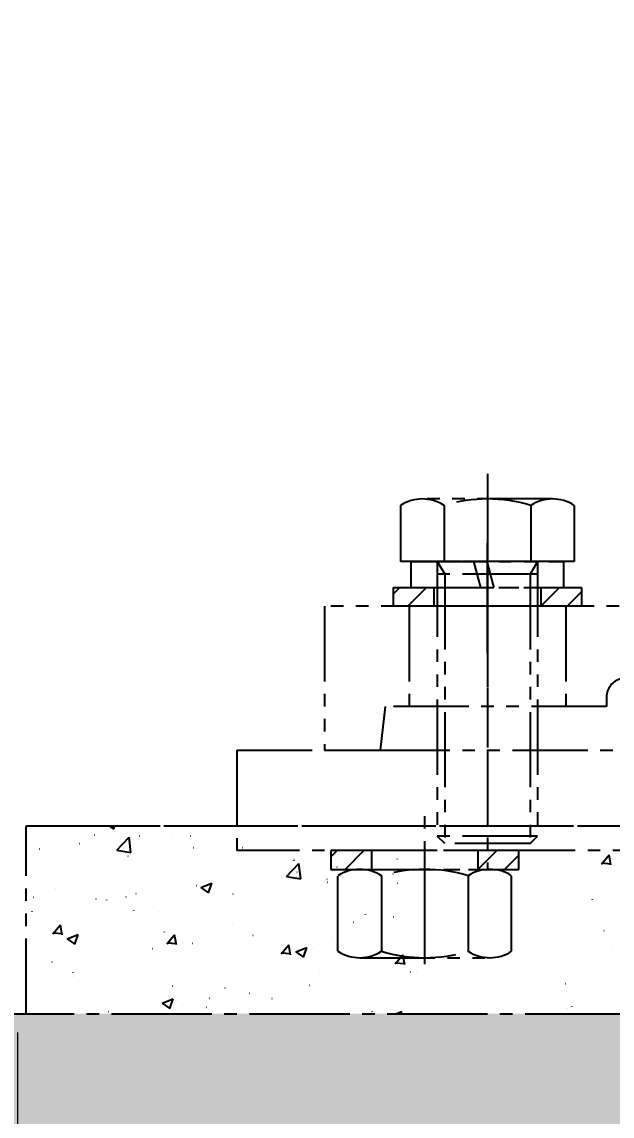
# Model space of a CAD drawing. Header units: millimetres. Extents: x -50460 to 50460, y -35640 to 35640.
# Drawn here: x 40171.7 to 40266, y 20448.1 to 20622.7 of the extents above; entities that cross this region are included whole.
import ezdxf

# ---------------------------------------------------------------- set-up
doc = ezdxf.new("R2010")
doc.units = ezdxf.units.MM
doc.linetypes.add('双点画线', pattern=[22, 12, -2, 2, -2, 2, -2])
doc.layers.get('0').update_dxf_attribs({"lineweight": 35})
for name, color, linetype, lineweight in [('7', 30, '双点画线', 18), ('EB0', 7, 'Continuous', 15), ('剖面线层', 6, 'Continuous', 18), ('尺寸线层', 4, 'Continuous', 18)]:
    doc.layers.add(name, color=color, linetype=linetype, lineweight=lineweight)
doc.dimstyles.new('AM_DEMATIC$0', dxfattribs={"dimscale": 120, "dimtxt": 3, "dimasz": 1.5, "dimexe": 1, "dimexo": 0, "dimgap": 1, "dimtad": 1, "dimdsep": 46, "dimtxsty": 'Standard', "dimblk": '_CAXARROW', "dimcen": 0, "dimdle": 3, "dimclrd": 256, "dimclre": 256, "dimclrt": 2, "dimadec": 0, "dimazin": 2, "dimtfac": 0.7071067811865475, "dimtdec": 3, "dimtmove": 0, "dimatfit": 3, "dimfxl": 0, "dimfrac": 2, "dimtolj": 1, "dimlwd": 18, "dimarcsym": 0})

# ---------------------------------------------------------------- blocks, each defined once
blk = doc.blocks.new('*X580')
at = {"layer": '剖面线层', "linetype": 'Continuous', "lineweight": 18}
h = blk.add_hatch(dxfattribs=at)
h.set_pattern_fill('AR-CONC', color=256, scale=2, style=0)
h.set_pattern_definition([(50, (0, 0), (364.3693379920079, -31.87817107780614), [38.1, -419.1]), (355, (0, 0), (-70.48565195133396, 382.11328576436), [30.48, -335.28]), (100.451, (30.364, -2.6565), (293.8850033319186, 350.2333756405837), [32.38, -356.18]), (46.1842, (0, 101.6), (542.1580817842598, -84.0846558654543), [57.15, -628.65]), (96.6356, (45.1798, 94.593), (474.8084689324743, 494.8511117800984), [48.57, -534.27]), (351.1840000000001, (0, 101.6), (474.8092116278674, 494.8502357211958), [45.72, -502.92]), (21, (50.8, 76.2), (303.2297596707666, -204.5310370335249), [38.1, -419.1]), (326, (50.8, 76.2), (123.6040566952945, 368.3759322446384), [30.48, -335.28]), (71.4514, (76.069, 59.1558), (426.8329815402489, 163.8457154321148), [32.38, -356.18]), (37.50000000000001, (0, 0), (6.177206501183633, 169.1100777463062), [0, -331.216, 0, -340.36, 0, -336.55]), (7.499999999999999, (0, 0), (133.6393250206115, 200.361149636239), [0, -194.056, 0, -323.596, 0, -128.27]), (-32.5, (-113.284, 0), (271.1811903337428, -11.45748798534692), [0, -127, 0, -396.24, 0, -525.78]), (-42.5, (-164.084, 0), (296.2583627720361, 50.85298206666603), [0, -165.1, 0, -263.144, 0, -373.38])])
h.paths.add_polyline_path([(-14158.30703847496, -200), (-14158.30703847496, -50.59028300460341), (-14158.30703847496, 0), (2421.692961525172, 0), (2421.692961525172, -200)], flags=0)
at = {"layer": '7', "linetype": '双点画线', "lineweight": 25}
blk.add_line((-14158.30703847496, 0), (2421.692961525172, 0), dxfattribs=at)
blk = doc.blocks.new('*X585')
at = {"layer": '7', "linetype": '双点画线', "lineweight": 25}
for p, q in [((-75, 86.14999957531472), (-75, 23.14999957531472)), ((-64.60769515458378, 82.14999957531472), (-85.39230484541622, 82.14999957531472)), ((-88.85640646054526, 81.12825016146599), (-88.85640646054526, 72.14999957531472)), ((-81.92820323027263, 81.12825016146599), (-81.92820323027263, 72.14999957531472)), ((-68.07179676972737, 81.12825016146599), (-68.07179676972737, 72.14999957531472)), ((-61.14359353945474, 81.12825016146599), (-61.14359353945474, 72.14999957531472)), ((-75, 79.99757130484795), (-75, 58.69943262291781)), ((-75, 57.54999957531254), (-75, 75.54999957531254)), ((-75, 65.04999957531254), (-75, 75.14999957531472)), ((-61.14359353945474, 72.14999957531472), (-88.85640646054526, 72.14999957531472)), ((-87.19999999999709, 72.14999957531472), (-62.80000000000291, 72.14999957531472)), ((-87.19999999999709, 68.04999957531254), (-87.19999999999709, 72.14999957531472)), ((-67, 72.14999957531472), (-83, 72.14999957531472)), ((-83, 72.14999957531472), (-81.80000000000291, 70.14999957531472)), ((-83, 72.14999957531472), (-83, 28.34999957531545)), ((-76.06115808492177, 68.04999957531254), (-77.15974977388396, 72.14999957531472)), ((-74.08101014103158, 68.58057861777343), (-75.03743360404042, 72.14999957531472)), ((-67, 72.14999957531472), (-68.19999999999709, 70.14999957531472)), ((-67, 72.14999957531472), (-67, 28.34999957531545)), ((-62.80000000000291, 68.04999957531254), (-62.80000000000291, 72.14999957531472)), ((-67, 70.14999957531472), (-83, 70.14999957531472)), ((-81.80000000000291, 70.14999957531472), (-81.80000000000291, 27.14999957531472)), ((-75, 70.07114860947331), (-75, 42.50076767699647)), ((-68.19999999999709, 70.14999957531472), (-68.19999999999709, 27.14999957531472)), ((-73.93884191507823, 68.04999957531254), (-74.08101014103158, 68.58057861777343)), ((-90, 68.04999957531254), (-60, 68.04999957531254)), ((-90, 65.04999957531254), (-90, 68.04999957531254)), ((-90, 67.02056232374889), (-88.97056274831994, 68.04999957548716)), ((-87.72792206145823, 65.04999957519613), (-84.72792206140002, 68.04999957525433)), ((-87.19999999999709, 68.04999957531254), (-62.80000000000291, 68.04999957531254)), ((-83.5, 65.04999957531254), (-83.5, 68.04999957531254)), ((-66.5, 68.04999957531254), (-66.5, 65.04999957531254)), ((-66.49999999982538, 65.06471820129809), (-63.51471862598555, 68.04999957519613)), ((-62.27207793871639, 65.04999957525433), (-60.00000000017462, 67.3220775137961)), ((-60, 68.04999957531254), (-60, 65.04999957531254)), ((-35.99041606974788, 65.04999957531254), (-100.9904147956986, 65.04999957531254)), ((-100.9904147956986, 65.04999957531254), (-100.9904147956986, 42.04999999999563)), ((-60, 65.04999957531254), (-90, 65.04999957531254)), ((-87.5, 65.04999957531254), (-87.5, 49.04999993294041)), ((-62.5, 65.04999957531254), (-62.5, 49.04999993294041)), ((-92.06666113980464, 42.04999999999563), (-91.25836691097356, 49.05000946968357)), ((-55.99041562271304, 49.04999993294041), (-91.25837241701083, 49.04999993294041)), ((-55.99041562271304, 50.53137171963681), (-55.99041562271304, 49.04999993294041)), ((-115, 42.04999999999563), (115, 42.04999999999927)), ((-115, 42.04999999999563), (-115, 26.04999999999563)), ((-100.9904147956986, 42.04999999999563), (-92.06666113980464, 42.04999999999563)), ((-85, 15.54999999999927), (-85, 33.54999999999927)), ((-148.6353144765162, 30.00000009739597), (151.3646855234838, 30.00000009739961)), ((-148.6353144765162, 9.739596862345934e-08), (-148.6353144765162, 30.00000009739597)), ((-139.2440376815503, 30), (139.2440376815503, 30)), ((-135.385248029299, 30.00000009720679), (-134.6640044080123, 29.51351513193003)), ((-134.6639828063198, 29.51362366846297), (-134.5007846525841, 30.00000009732321)), ((-137.7567215866002, 28.56522225637309), (-137.7352994438843, 28.55157484631854)), ((-134.1749295365298, 26.10091481978088), (-132.1965617525711, 28.16279919127555)), ((-131.9159173041116, 25.75064948431827), (-132.1965411895653, 28.16288265564435)), ((-130.5239590436104, 28.41971406713856), (-130.4987763441313, 28.42302943242248)), ((-125.3729244728165, 28.03478252177229), (-125.3541976284614, 28.01762253050038)), ((-122.3849364036869, 28.40336722504799), (-122.3647852288414, 28.41882976534544)), ((-81.80000000000291, 27.14999957531472), (-83, 28.34999957531545)), ((-67, 28.34999957531545), (-83, 28.34999957531545)), ((-68.19999999999709, 27.14999957531472), (-67, 28.34999957531545)), ((-146.5527472619287, 26.30948406489915), (-146.5275645624497, 26.31279943017944)), ((-140.1689329440269, 27.14992916398478), (-140.1437502445478, 27.15324452926507)), ((-121.8986073507258, 26.52768846752588), (-121.8771852080099, 26.51404105747497)), ((-114.137607890254, 26.51325794778677), (-114.1174567154085, 26.52872048808422)), ((-68.19999999999709, 27.14999957531472), (-81.80000000000291, 27.14999957531472)), ((-134.1749295439222, 26.10091478127288), (-131.9159359908808, 25.75056620158648)), ((-132.3797637629759, 25.13972233331879), (-132.3583416202455, 25.12607492326424)), ((115, 26.04999999999927), (-115, 26.04999999999563)), ((-105.8902793768357, 24.62314867053283), (-105.8701282019902, 24.63861121082664)), ((-70, 26.04999999999927), (-100, 26.04999999999927)), ((-100, 26.04999999999927), (-100, 23.04999999999927)), ((-99.99999999970896, 25.02056274878487), (-98.97056274837814, 26.05000000011569)), ((-97.72792206105078, 23.05000000029031), (-94.7279220612836, 26.05000000011569)), ((-93.5, 26.04999999999927), (-93.5, 23.04999999999927)), ((-89.38146071427036, 24.69786679311073), (-89.35627801479131, 24.70118215839466)), ((-85, 7.928250586155627), (-85, 26.05000000000291)), ((-76.5, 23.04999999999927), (-76.5, 26.04999999999927)), ((-76.49999999988358, 23.06471862592662), (-73.51471862592734, 26.04999999994106)), ((-72.27207793859998, 23.05000000005748), (-70.00000000005821, 25.32207793865746)), ((-70, 23.04999999999927), (-70, 26.04999999999927)), ((-56.81482615580899, 23.8873928838766), (-55.5903157593566, 25.34670754801846)), ((-55.29660638957284, 23.75461327169614), (-55.59029546058446, 25.34675346783479)), ((-107.0670069014304, 21.89673185581705), (-105.0886391174718, 23.95861622731172)), ((-105.9548045439733, 24.43556503845684), (-105.9333824012429, 24.42191762840594)), ((-104.8079984509095, 21.54644958789504), (-105.0886223363632, 23.95868275922112)), ((-100, 23.04999999999927), (-70, 23.04999999999927)), ((-99.02643461468688, 23.42808188995696), (-99.00125191520783, 23.43139725523724)), ((-97.6429508633446, 22.7330393931843), (-97.62279968849907, 22.74850193348175)), ((-95.39230484541622, 23.05000000000291), (-74.60769515459833, 23.05000000000291)), ((-56.79850552715652, 24.0739384496228), (-55.28030480726738, 23.94111309767686)), ((-107.0670069073531, 21.89673182501792), (-104.8080133543117, 21.54638324533153)), ((-105.4102489325887, 22.58763679087133), (-105.3850662331097, 22.59095215615162)), ((-100.628775673249, 21.47716250081066), (-100.6100488288939, 21.46000250953875)), ((-100.5778467203345, 21.01006511540254), (-100.5564245776186, 20.99641770535163)), ((-98.85640646055981, 9.971749413849466), (-98.85640646055981, 22.02825058615417)), ((-91.92820323028718, 22.02825058615417), (-91.92820323028718, 9.971749413849466)), ((-90.09669030808436, 22.39803124962418), (-90.07526816536847, 22.38438383957327)), ((-78.07179676972737, 22.02825058615417), (-78.07179676972737, 9.971749413849466)), ((-71.14359353945474, 9.971749413849466), (-71.14359353945474, 22.02825058615417)), ((-144.0025694257783, 20.03408101545574), (-143.9824182509328, 20.04954355575319)), ((-121.4768112001184, 20.47243374070604), (-121.4516285006393, 20.47574910598632)), ((-120.7660185054992, 20.13920531180702), (-118.9875477930182, 20.82189625569299)), ((-120.7660185417044, 20.13920529814641), (-119.502565281131, 19.28699531325765)), ((-119.5025518331386, 19.28709200640878), (-118.9875331985531, 20.82199248546749)), ((-89.39562234995537, 20.84293011598129), (-89.37547117510985, 20.85839265627874)), ((-57.88393628534686, 19.70623461592186), (-57.85875358586782, 19.70954998120214)), ((-147.4509873384668, 18.61075230055576), (-147.4295651957509, 18.59710489050485)), ((-137.5055994184368, 18.36220373846299), (-137.4804167189577, 18.36551910374692)), ((-135.7552409122873, 18.14397173810721), (-135.7350897374417, 18.15943427840466)), ((-132.7198348666861, 18.65077064961588), (-132.701108022331, 18.63361065834033)), ((-131.1217851005349, 19.20264883754862), (-131.0966024010559, 19.20596420283255)), ((-115.6536922525847, 19.12874705085778), (-115.6349654082296, 19.11158705958587)), ((-58.29477326545748, 18.26837403171885), (-58.27335112272704, 18.25472662166794)), ((-147.7447514461091, 16.30235519956113), (-147.726024601754, 16.28519520828559)), ((-131.5071845317143, 16.51862887148673), (-131.4857623889839, 16.50498146143582)), ((-127.5079123988544, 16.25386246084599), (-127.4877612240089, 16.26932500114344)), ((-94.52382441352529, 15.88300534566952), (-94.50509756917018, 15.86584535439761)), ((-144.3825854655588, 12.75123382847232), (-143.1580750691064, 14.21054849261418)), ((-142.8643736811937, 12.61852304269269), (-143.1580627521907, 14.21066323883133)), ((-119.2605838854215, 14.36375318358841), (-119.2404327105905, 14.37921572388586)), ((-115.6490702957963, 14.48109508269772), (-115.6276481530804, 14.46744767264681)), ((-96.36310108909674, 14.64035646443517), (-96.3379183896177, 14.6436718297191)), ((-89.9792867711949, 15.4808015635208), (-89.95410407171585, 15.48411692880472)), ((-144.366264846889, 12.9377793704989), (-142.8480641269998, 12.80495401854932)), ((-142.1076670552284, 11.94691398520081), (-140.3291963427473, 12.62960492908678)), ((-140.844206599184, 11.09481738999966), (-140.329187964584, 12.62971786905837)), ((-126.6148836069624, 13.05661349447473), (-126.5961567626073, 13.03945350319918)), ((-126.1641768274712, 11.15732959988964), (-124.9396664310188, 12.61664426403149)), ((-126.1302267080755, 13.09312894843242), (-126.1088045653596, 13.07948153838151)), ((-124.6459664321592, 11.0246045078602), (-124.9396555031708, 12.61674470399885)), ((-112.4296633566264, 12.52515341427352), (-112.4044806571474, 12.5284687795538)), ((-111.0132553719304, 12.47364390624352), (-110.9931041970849, 12.48910644654097)), ((-99.70526748902921, 12.38897165364688), (-99.68384534631332, 12.37532424359233)), ((-56.40630829616566, 13.28249300684547), (-56.38615712132014, 13.29795554714292)), ((-142.1076670994516, 11.94691397254428), (-140.8442138388782, 11.09470398765552)), ((-126.1478562081902, 11.34387514712944), (-124.6296554883011, 11.21104979517986)), ((-122.0746372570429, 11.2553685111161), (-122.0494545575639, 11.25868387640003)), ((-107.9457681893982, 9.563425371325138), (-106.7212577929458, 11.022740035467)), ((-106.4275591831538, 9.430685973020445), (-106.7212482541654, 11.02282616915909)), ((-105.6045793816884, 9.912685488892748), (-103.8261086692073, 10.59537643277872)), ((-104.3411208600592, 9.060560344383703), (-103.8261022254737, 10.59546082344241)), ((-102.7659268585558, 10.58353462904051), (-102.7457756837102, 10.59899716933796)), ((-55.22060275975673, 10.91850919040007), (-55.19542006027768, 10.921824555684)), ((-128.4584515749448, 10.41492341203048), (-128.4332688754657, 10.4182387773144)), ((-107.9294475694915, 9.749970923759975), (-106.4112468496023, 9.617145571810397)), ((-105.6045794148085, 9.912685479474021), (-104.3411261542351, 9.060475494585262)), ((-95.39230484541622, 8.950000000004366), (-74.60769515459833, 8.950000000004366)), ((-94.3283096653904, 8.963471730592573), (-94.30688752267451, 8.949824320538028)), ((-89.72735955133976, 7.969521142760641), (-88.50284915488737, 9.428835806902498)), ((-88.20915193413384, 7.836767438184324), (-88.50284100514546, 9.428907634322968)), ((-144.525013842489, 8.299720361868822), (-144.4998311430099, 8.303035727149108)), ((-94.51859834507923, 8.693425351732003), (-94.49844717024826, 8.708887892029452)), ((-89.71103893079271, 8.156066700390511), (-88.19283821090357, 8.023241348444571)), ((-141.2014502835373, 6.564158915742155), (-141.1800281408068, 6.550511505687609)), ((-141.0293507187744, 5.878497921679809), (-141.0091995439288, 5.89396046197362)), ((-101.8707348073222, 6.498993473607698), (-101.852007962967, 6.481833482335787)), ((-87.31595324560476, 6.693076137995376), (-87.29077054612571, 6.696391503279301)), ((-86.27126983161725, 6.80331607442713), (-86.25111865677172, 6.818778614724579)), ((-84.8045921932935, 6.976969874755014), (-84.78586534893839, 6.959809883483103)), ((-133.9617940008466, 3.672601622311049), (-133.9430671564915, 3.655441631035501)), ((-132.7820222053415, 3.98838864442223), (-132.7618710305105, 4.003851184719679)), ((-125.2576474767702, 4.472035486673121), (-125.2362253340543, 4.458388076622214)), ((-116.8956513867306, 4.150578023560229), (-116.8769245423755, 4.133418032284681)), ((-103.382515513149, 4.577873087830085), (-103.3573328136699, 4.581188453114009)), ((-63.6747243541613, 3.731228169668611), (-63.65599750980618, 3.714068178393063)), ((-62.52639262274897, 4.833814512694516), (-62.50497048003308, 4.820167102643609)), ((-126.946227931403, 1.720394162286539), (-125.1677572189365, 2.403085106172512)), ((-125.6827756260172, 0.8682857279454765), (-125.1677569914173, 2.403186207004183)), ((-124.5346936918504, 2.098279367077339), (-124.5145425170049, 2.11374190737115)), ((-119.4113037314673, 2.46764308559068), (-119.3861210319883, 2.470958450874605)), ((-113.0274894135655, 3.308088184676308), (-113.0023067140864, 3.311403549960232)), ((-109.3995332409104, 2.434501697811356), (-109.3781110981799, 2.420854287760449)), ((-196.9880402761337, 0), (199.7174075539951, 0)), ((-135.477865998997, 0.3524400354253885), (-135.452683299518, 0.3557554007093131)), ((-126.9462279725558, 1.720394153871894), (-125.6827747119823, 0.8681841689831344)), ((-119.8806896531314, 1.046535563618818), (-119.8592675104155, 1.03288815356791)), ((-116.2873651784757, 0.2081700898743293), (-116.2672140036302, 0.2236326301717781)), ((-95.7657835475984, 0.9048363184665504), (-95.74705670324329, 0.8876763271946402)), ((-93.45573043409968, 0.3423782688150823), (-93.43430829138379, 0.3287308587641746)), ((-89.62557386506523, 4.365574568510056e-10), (-88.66466954539646, 0.3688566098644515)), ((-88.78846129325393, 0), (-88.66467125240888, 0.3689291614282411)), ((-62.24001718380896, 0.8560258138277277), (-62.21483448432991, 0.8593411791080143)), ((-61.52928429128951, 1.132988242592546), (-61.50913311645854, 1.148450782889995))]:
    blk.add_line(p, q, dxfattribs=at)
for centre, radius, start, end in [((-85.39230484541622, 75.76684354511963), 6.383156030192946, 57.13276776345557, 122.8672322364335), ((-75, 58.14999957531472), 24.00000000000005, 73.22134511910264, 106.7786548810232), ((-64.60769515458378, 75.76684354511963), 6.383156030192958, 57.13276776345475, 122.8672322364335), ((-52.99041562271304, 50.53137181575585), 3, 103.0000028856336, 180.0000000001274), ((-95.39230484541622, 16.66684396981145), 6.38315603019295, 57.13276776345523, 122.8672322364334), ((-85, -0.9499999999970896), 24.00000000000005, 73.22134511910264, 106.778654881023), ((-74.60769515459833, 16.66684396981145), 6.383156030192947, 57.13276776345479, 122.8672322364334), ((-95.39230484541622, 15.33315603019582), 6.38315603019297, 237.132767763455, 302.8672322364335), ((-85, 32.95000000000437), 24.00000000000006, 253.2213451191027, 286.7786548810229), ((-74.60769515459833, 15.33315603019582), 6.38315603019295, 237.132767763455, 302.8672322364337)]:
    blk.add_arc(centre, radius, start, end, dxfattribs=at)
blk = doc.blocks.new('*X584')
at = {"layer": 'EB0'}
blk.add_blockref('*X585', (0, 7.275957614183426e-12), dxfattribs=at)
blk = doc.blocks.new('*X653')
at = {"layer": '尺寸线层', "linetype": 'Continuous', "lineweight": 18}
for points in [[(39546.06310700117, 19488.91433521855), (39726.06310700117, 19511.41433521855), (39726.06310700117, 19466.41433521855)], [(40796.06310700117, 19488.91433521855), (40616.06310700117, 19511.41433521855), (40616.06310700117, 19466.41433521855)]]:
    blk.add_hatch(color=256, dxfattribs=at).paths.add_polyline_path(points, flags=0)
at = {"layer": '尺寸线层'}
for p, q in [((39546.06310700117, 21939.44460688287), (39546.06310700117, 19368.91433521855)), ((40796.06310700117, 21939.44460688287), (40796.06310700117, 19368.91433521855))]:
    blk.add_line(p, q, dxfattribs=at)
at = {"layer": '尺寸线层', "linetype": 'Continuous', "lineweight": 18}
blk.add_line((39546.06310700117, 19488.91433521855), (40796.06310700117, 19488.91433521855), dxfattribs=at)
at = {"layer": '尺寸线层', "color": 2, "insert": (40184.06310750116, 19788.91433521856), "char_height": 360.0000000000001, "width": 1880, "attachment_point": 5, "line_spacing_factor": 1.37}
blk.add_mtext('1250', dxfattribs=at)
blk = doc.blocks.new('_CAXARROW')
blk.add_hatch(color=0).paths.add_polyline_path([(0, 0), (-1, 0.125), (-1, -0.125)], flags=0)
blk = doc.blocks.new('*X654')
at = {"layer": '尺寸线层', "linetype": 'Continuous', "lineweight": 18}
for points in [[(39021.0631070012, 18578.15995013993), (39201.0631070012, 18600.65995013993), (39201.0631070012, 18555.65995013993)], [(40171.06310700115, 18578.15995013993), (39991.06310700115, 18600.65995013993), (39991.06310700115, 18555.65995013993)]]:
    blk.add_hatch(color=256, dxfattribs=at).paths.add_polyline_path(points, flags=0)
at = {"layer": '尺寸线层'}
for p, q in [((39021.0631070012, 21162.18193107477), (39021.0631070012, 18458.15995013993)), ((40171.06310700115, 20461.44460688287), (40171.06310700115, 18458.15995013993))]:
    blk.add_line(p, q, dxfattribs=at)
at = {"layer": '尺寸线层', "linetype": 'Continuous', "lineweight": 18}
blk.add_line((39021.0631070012, 18578.15995013993), (40171.06310700115, 18578.15995013993), dxfattribs=at)
at = {"layer": '尺寸线层', "color": 2, "insert": (39609.06310750116, 18878.15995013993), "char_height": 360.0000000000001, "width": 1880, "attachment_point": 5, "line_spacing_factor": 1.37}
blk.add_mtext('1150', dxfattribs=at)
blk = doc.blocks.new('*X655')
at = {"layer": '尺寸线层', "linetype": 'Continuous', "lineweight": 18}
for points in [[(40171.06310700115, 18578.15995013993), (40351.06310700115, 18600.65995013993), (40351.06310700115, 18555.65995013993)], [(41321.0631070012, 18578.15995013993), (41141.0631070012, 18600.65995013993), (41141.0631070012, 18555.65995013993)]]:
    blk.add_hatch(color=256, dxfattribs=at).paths.add_polyline_path(points, flags=0)
at = {"layer": '尺寸线层'}
for p, q in [((41321.0631070012, 21162.18193107477), (41321.0631070012, 18458.15995013993)), ((40171.06310700115, 20461.44460688287), (40171.06310700115, 18458.15995013993))]:
    blk.add_line(p, q, dxfattribs=at)
at = {"layer": '尺寸线层', "linetype": 'Continuous', "lineweight": 18}
blk.add_line((40171.06310700115, 18578.15995013993), (41321.0631070012, 18578.15995013993), dxfattribs=at)
at = {"layer": '尺寸线层', "color": 2, "insert": (40759.06310750116, 18878.15995013992), "char_height": 360.0000000000001, "width": 1880, "attachment_point": 5, "line_spacing_factor": 1.37}
blk.add_mtext('1150', dxfattribs=at)

msp = doc.modelspace()

# ---------------------------------------------------------------- block references
at = {"layer": '尺寸线层'}
for name, p in [('*X584', (40321.06310700115, 20464.44460688287)), ('*X580', (40704.37014547601, 20464.44460688288))]:
    msp.add_blockref(name, p, dxfattribs=at)

# ---------------------------------------------------------------- dimensions: what is measured, and where the dimension line sits
for base, p1, p2, picture, middle in [((40796.06310700117, 19488.91433521855), (39546.06310700117, 21939.44460688287), (40796.06310700117, 21939.44460688287), '*X653', (40171.06310700117, 19488.91433521855)), ((40171.06310700115, 18578.15995013993), (39021.0631070012, 21162.18193107477), (40171.06310700115, 20461.44460688287), '*X654', (39596.06310700117, 18578.15995013993)), ((41321.0631070012, 18578.15995013993), (40171.06310700115, 20461.44460688287), (41321.0631070012, 21162.18193107477), '*X655', (40746.06310700117, 18578.15995013993))]:
    dim = msp.add_linear_dim(base=base, p1=p1, p2=p2, dimstyle='AM_DEMATIC$0', override={"dimsah": 1, "dimtfill": 1, "dimtzin": 8}, dxfattribs=at)
    dim.commit()
    dim.dimension.update_dxf_attribs({"geometry": picture, "text_midpoint": middle})

doc.saveas('drawing.dxf')
